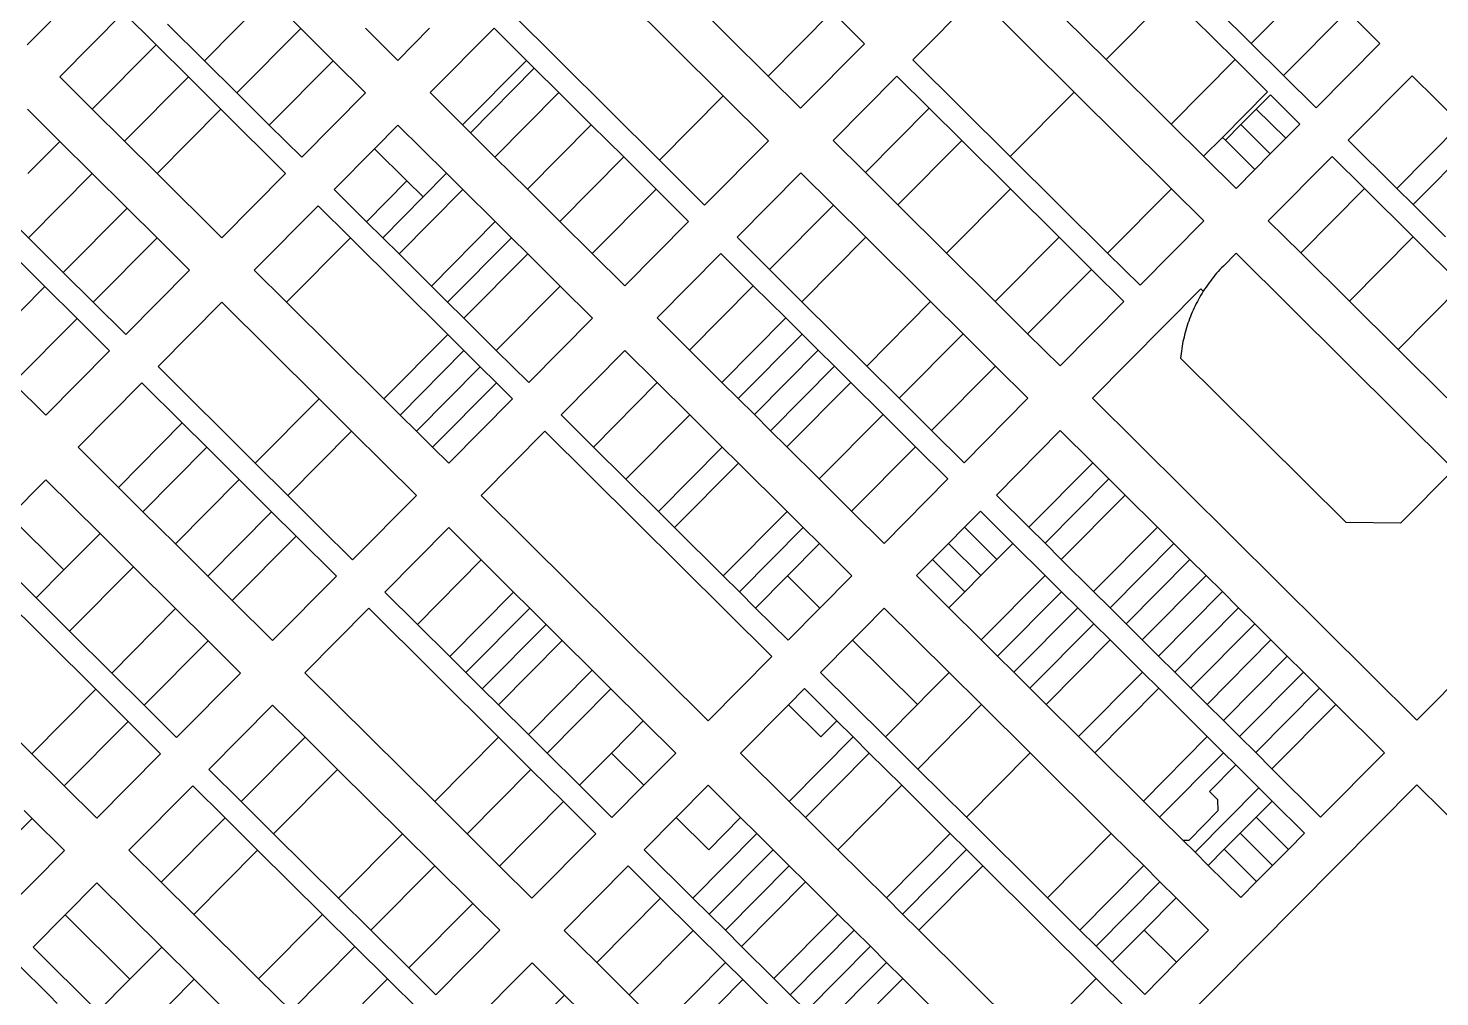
# Model space of a CAD drawing. Header units: inches. Extents: x 486468 to 494399, y 5455955 to 5460553.
# Drawn here: x 490002 to 490623, y 5458682 to 5459109 of the extents above; entities that cross this region are included whole.
import ezdxf

# ---------------------------------------------------------------- set-up
doc = ezdxf.new("R2010")
doc.units = ezdxf.units.IN
doc.header["$MEASUREMENT"] = 0
doc.layers.add('ParcelLines', color=10, linetype='Continuous')

msp = doc.modelspace()

# ---------------------------------------------------------------- linework, layer by layer
at = {"layer": 'ParcelLines', "color": 1}
for p, q in [((490327.385, 5459087.498), (490256.035, 5459158.348)), ((490307.595, 5459078.808), (490241.885, 5459144.047)), ((490029.4, 5459129.651), (490001.302, 5459101.302)), ((490568.032, 5459130.202), (490539.953, 5459101.873)), ((490079.277, 5459094.27), (490107.393, 5459122.599)), ((490121.642, 5459108.449), (490107.393, 5459122.599)), ((490419.183, 5459123), (490391.084, 5459094.649)), ((490462.033, 5459080.451), (490419.183, 5459123)), ((490447.633, 5459123.1), (490476.183, 5459094.752)), ((490476.183, 5459094.752), (490504.283, 5459123.101)), ((490532.833, 5459094.753), (490504.283, 5459123.101)), ((490043.699, 5459115.501), (490015.602, 5459087.151)), ((490057.958, 5459101.31), (490043.699, 5459115.501)), ((490213.786, 5459115.697), (490279.496, 5459050.457)), ((490327.385, 5459087.498), (490355.485, 5459115.849)), ((490355.485, 5459115.849), (490369.735, 5459101.699)), ((490525.643, 5459116.062), (490539.953, 5459101.873)), ((490554.203, 5459087.723), (490582.282, 5459116.053)), ((490596.582, 5459101.854), (490582.282, 5459116.053)), ((490063.068, 5459110.37), (490079.277, 5459094.27)), ((490121.642, 5459108.449), (490093.546, 5459080.099)), ((490135.921, 5459094.268), (490121.642, 5459108.449)), ((490164.339, 5459094.397), (490150.09, 5459108.548)), ((490178.378, 5459108.557), (490164.339, 5459094.397)), ((490178.588, 5459080.197), (490206.736, 5459108.546)), ((490206.736, 5459108.546), (490220.986, 5459094.397)), ((490057.958, 5459101.31), (490029.871, 5459072.971)), ((490072.197, 5459087.15), (490057.958, 5459101.31)), ((490369.735, 5459101.699), (490341.635, 5459073.348)), ((490539.953, 5459101.873), (490554.203, 5459087.723)), ((490568.483, 5459073.553), (490596.582, 5459101.854)), ((490079.277, 5459094.27), (490093.546, 5459080.099)), ((490107.825, 5459065.919), (490135.921, 5459094.268)), ((490150.19, 5459080.098), (490135.921, 5459094.268)), ((490192.867, 5459066.027), (490220.986, 5459094.397)), ((490224.446, 5459090.957), (490196.327, 5459062.587)), ((490220.986, 5459094.397), (490224.446, 5459090.957)), ((490224.446, 5459090.957), (490235.236, 5459080.247)), ((490391.084, 5459094.649), (490433.944, 5459052.111)), ((490476.183, 5459094.752), (490504.733, 5459066.402)), ((490504.733, 5459066.402), (490532.833, 5459094.753)), ((490547.133, 5459080.553), (490532.833, 5459094.753)), ((490015.602, 5459087.151), (490029.871, 5459072.971)), ((490044.11, 5459058.82), (490072.197, 5459087.15)), ((490086.496, 5459072.949), (490072.197, 5459087.15)), ((490341.635, 5459073.348), (490327.385, 5459087.498)), ((490355.935, 5459059.149), (490384.034, 5459087.499)), ((490384.034, 5459087.499), (490398.284, 5459073.349)), ((490554.203, 5459087.723), (490568.483, 5459073.553)), ((490610.782, 5459087.654), (490582.683, 5459059.303)), ((490632.192, 5459066.424), (490610.782, 5459087.654)), ((490093.546, 5459080.099), (490107.825, 5459065.919)), ((490122.094, 5459051.748), (490150.19, 5459080.098)), ((490192.867, 5459066.027), (490178.588, 5459080.197)), ((490207.116, 5459051.876), (490235.236, 5459080.247)), ((490235.236, 5459080.247), (490249.536, 5459066.047)), ((490307.595, 5459078.808), (490279.496, 5459050.457)), ((490327.485, 5459059.048), (490307.595, 5459078.808)), ((490462.033, 5459080.451), (490433.944, 5459052.111)), ((490504.863, 5459037.922), (490462.033, 5459080.451)), ((490527.291, 5459060.534), (490547.133, 5459080.553)), ((490542.203, 5459072.982), (490548.433, 5459079.253)), ((490548.433, 5459079.253), (490561.383, 5459066.403)), ((490001.403, 5459072.902), (490015.652, 5459058.751)), ((490029.871, 5459072.971), (490044.11, 5459058.82)), ((490086.496, 5459072.949), (490058.409, 5459044.61)), ((490086.496, 5459072.949), (490114.994, 5459044.599)), ((490370.185, 5459045), (490398.284, 5459073.349)), ((490398.284, 5459073.349), (490412.584, 5459059.15)), ((490535.403, 5459066.132), (490542.203, 5459072.982)), ((490542.203, 5459072.982), (490555.163, 5459060.123)), ((490107.825, 5459065.919), (490122.094, 5459051.748)), ((490164.439, 5459065.947), (490154.14, 5459055.548)), ((490185.848, 5459044.707), (490164.439, 5459065.947)), ((490196.327, 5459062.587), (490192.867, 5459066.027)), ((490249.536, 5459066.047), (490221.426, 5459037.686)), ((490249.536, 5459066.047), (490263.786, 5459051.897)), ((490504.733, 5459066.402), (490519.033, 5459052.202)), ((490528.583, 5459059.252), (490535.403, 5459066.132)), ((490548.363, 5459053.272), (490535.403, 5459066.132)), ((490561.383, 5459066.403), (490555.163, 5459060.123)), ((490604.093, 5459038.063), (490632.192, 5459066.424)), ((490207.116, 5459051.876), (490196.327, 5459062.587)), ((490370.185, 5459045), (490355.935, 5459059.149)), ((490412.584, 5459059.15), (490384.484, 5459030.8)), ((490412.584, 5459059.15), (490433.984, 5459037.901)), ((490527.291, 5459060.534), (490519.033, 5459052.202)), ((490527.291, 5459060.534), (490528.583, 5459059.252)), ((490528.583, 5459059.252), (490541.543, 5459046.392)), ((490555.163, 5459060.123), (490548.363, 5459053.272)), ((490582.683, 5459059.303), (490604.093, 5459038.063)), ((490639.352, 5459059.324), (490611.243, 5459030.973)), ((490015.652, 5459058.751), (490001.613, 5459044.592)), ((490015.652, 5459058.751), (490029.911, 5459044.611)), ((490044.11, 5459058.82), (490058.409, 5459044.61)), ((490154.14, 5459055.548), (490136.343, 5459037.598)), ((490154.14, 5459055.548), (490168.419, 5459041.367)), ((490299.385, 5459030.697), (490327.485, 5459059.048)), ((490548.363, 5459053.272), (490541.543, 5459046.392)), ((490221.426, 5459037.686), (490207.116, 5459051.876)), ((490235.686, 5459023.546), (490263.786, 5459051.897)), ((490263.786, 5459051.897), (490278.036, 5459037.747)), ((490279.496, 5459050.457), (490299.385, 5459030.697)), ((490433.944, 5459052.111), (490476.753, 5459009.621)), ((490533.283, 5459038.052), (490519.033, 5459052.202)), ((490547.483, 5459023.852), (490575.583, 5459052.153)), ((490575.583, 5459052.153), (490589.863, 5459037.983)), ((490029.911, 5459044.611), (490001.824, 5459016.281)), ((490029.911, 5459044.611), (490045.24, 5459029.39)), ((490058.409, 5459044.61), (490086.897, 5459016.299)), ((490086.897, 5459016.299), (490114.994, 5459044.599)), ((490168.419, 5459041.367), (490150.622, 5459023.428)), ((490168.419, 5459041.367), (490175.539, 5459034.297)), ((490175.539, 5459034.297), (490185.848, 5459044.707)), ((490192.997, 5459037.606), (490185.848, 5459044.707)), ((490341.785, 5459044.898), (490313.685, 5459016.549)), ((490356.055, 5459030.729), (490341.785, 5459044.898)), ((490384.484, 5459030.8), (490370.185, 5459045)), ((490541.543, 5459046.392), (490533.283, 5459038.052)), ((490136.343, 5459037.598), (490150.622, 5459023.428)), ((490157.751, 5459016.357), (490175.539, 5459034.297)), ((490192.997, 5459037.606), (490164.901, 5459009.257)), ((490207.246, 5459023.456), (490192.997, 5459037.606)), ((490235.686, 5459023.546), (490221.426, 5459037.686)), ((490278.036, 5459037.747), (490249.936, 5459009.397)), ((490278.036, 5459037.747), (490292.336, 5459023.547)), ((490433.984, 5459037.901), (490405.884, 5459009.55)), ((490433.984, 5459037.901), (490455.384, 5459016.651)), ((490476.753, 5459009.621), (490504.863, 5459037.922)), ((490519.133, 5459023.752), (490504.863, 5459037.922)), ((490589.863, 5459037.983), (490561.793, 5459009.662)), ((490589.863, 5459037.983), (490611.273, 5459016.743)), ((490604.093, 5459038.063), (490611.243, 5459030.973)), ((490001.824, 5459016.281), (489987.575, 5459030.432)), ((490017.153, 5459001.051), (490045.24, 5459029.39)), ((490045.24, 5459029.39), (490058.449, 5459016.29)), ((490101.196, 5459002.099), (490129.293, 5459030.448)), ((490129.293, 5459030.448), (490143.542, 5459016.298)), ((490356.055, 5459030.729), (490327.955, 5459002.379)), ((490370.335, 5459016.549), (490356.055, 5459030.729)), ((490405.884, 5459009.55), (490384.484, 5459030.8)), ((490611.243, 5459030.973), (490625.532, 5459016.803)), ((490150.622, 5459023.428), (490157.751, 5459016.357)), ((490179.149, 5458995.107), (490207.246, 5459023.456)), ((490214.396, 5459016.356), (490207.246, 5459023.456)), ((490249.936, 5459009.397), (490235.686, 5459023.546)), ((490292.336, 5459023.547), (490264.236, 5458995.198)), ((490491.033, 5458995.451), (490519.133, 5459023.752)), ((490561.793, 5459009.662), (490547.483, 5459023.852)), ((490017.153, 5459001.051), (490001.824, 5459016.281)), ((490058.449, 5459016.29), (490030.353, 5458987.951)), ((490058.449, 5459016.29), (490072.698, 5459002.149)), ((490115.445, 5458987.948), (490143.542, 5459016.298)), ((490143.542, 5459016.298), (490186.339, 5458973.796)), ((490157.751, 5459016.357), (490164.901, 5459009.257)), ((490214.396, 5459016.356), (490186.299, 5458988.006)), ((490221.546, 5459009.256), (490214.396, 5459016.356)), ((490313.685, 5459016.549), (490327.955, 5459002.379)), ((490342.235, 5458988.199), (490370.335, 5459016.549)), ((490370.335, 5459016.549), (490398.864, 5458988.23)), ((490427.284, 5458988.3), (490455.384, 5459016.651)), ((490455.384, 5459016.651), (490469.684, 5459002.451)), ((490583.193, 5458988.412), (490611.273, 5459016.743)), ((490611.273, 5459016.743), (490632.711, 5458995.483)), ((490264.236, 5458995.198), (490249.936, 5459009.397)), ((490278.486, 5458981.048), (490306.585, 5459009.398)), ((490306.585, 5459009.398), (490320.835, 5458995.249)), ((490427.284, 5458988.3), (490405.884, 5459009.55)), ((490476.753, 5459009.621), (490491.033, 5458995.451)), ((490527.733, 5459003.902), (490533.333, 5459009.552)), ((490533.333, 5459009.552), (490629.173, 5458914.443)), ((490583.193, 5458988.412), (490561.793, 5459009.662)), ((489994.735, 5459009.122), (490009.004, 5458994.951)), ((490164.901, 5459009.257), (490179.149, 5458995.107)), ((490193.428, 5458980.936), (490221.546, 5459009.256)), ((490235.806, 5458995.116), (490221.546, 5459009.256)), ((490030.353, 5458987.951), (490017.153, 5459001.051)), ((490072.698, 5459002.149), (490044.602, 5458973.8)), ((490115.445, 5458987.948), (490101.196, 5459002.099)), ((490327.955, 5459002.379), (490342.235, 5458988.199)), ((490469.684, 5459002.451), (490441.564, 5458974.12)), ((490469.684, 5459002.451), (490483.933, 5458988.301)), ((489980.887, 5458966.622), (490009.004, 5458994.951)), ((490009.004, 5458994.951), (490023.253, 5458980.801)), ((490179.149, 5458995.107), (490186.299, 5458988.006)), ((490235.806, 5458995.116), (490207.707, 5458966.766)), ((490250.086, 5458980.947), (490235.806, 5458995.116)), ((490292.766, 5458966.868), (490320.835, 5458995.249)), ((490320.835, 5458995.249), (490335.135, 5458981.049)), ((490470.084, 5458945.8), (490517.783, 5458993.851)), ((490517.783, 5458993.851), (490518.883, 5458992.801)), ((490632.711, 5458995.483), (490604.602, 5458967.172)), ((490044.602, 5458973.8), (490030.353, 5458987.951)), ((490086.947, 5458987.949), (490058.851, 5458959.65)), ((490129.744, 5458945.448), (490086.947, 5458987.949)), ((490158.242, 5458945.447), (490115.445, 5458987.948)), ((490186.299, 5458988.006), (490193.428, 5458980.936)), ((490342.235, 5458988.199), (490370.755, 5458959.879)), ((490370.755, 5458959.879), (490398.864, 5458988.23)), ((490413.164, 5458974.03), (490398.864, 5458988.23)), ((490441.564, 5458974.12), (490427.284, 5458988.3)), ((490483.933, 5458988.301), (490455.834, 5458959.95)), ((490604.602, 5458967.172), (490583.193, 5458988.412)), ((490023.253, 5458980.801), (489995.156, 5458952.451)), ((490023.253, 5458980.801), (490037.502, 5458966.65)), ((490193.428, 5458980.936), (490207.707, 5458966.766)), ((490221.986, 5458952.597), (490250.086, 5458980.947)), ((490292.766, 5458966.868), (490278.486, 5458981.048)), ((490335.135, 5458981.049), (490307.036, 5458952.698)), ((490335.135, 5458981.049), (490342.285, 5458973.949)), ((490158.242, 5458945.447), (490186.339, 5458973.796)), ((490186.339, 5458973.796), (490193.488, 5458966.696)), ((490314.166, 5458945.618), (490342.285, 5458973.949)), ((490342.285, 5458973.949), (490349.385, 5458966.899)), ((490413.164, 5458974.03), (490385.034, 5458945.699)), ((490427.414, 5458959.88), (490413.164, 5458974.03)), ((490455.834, 5458959.95), (490441.564, 5458974.12)), ((490037.502, 5458966.65), (490009.405, 5458938.301)), ((490193.488, 5458966.696), (490165.391, 5458938.347)), ((490193.488, 5458966.696), (490200.638, 5458959.596)), ((490207.707, 5458966.766), (490221.986, 5458952.597)), ((490264.336, 5458966.748), (490236.236, 5458938.397)), ((490278.586, 5458952.598), (490264.336, 5458966.748)), ((490307.036, 5458952.698), (490292.766, 5458966.868)), ((490349.385, 5458966.899), (490321.286, 5458938.548)), ((490349.385, 5458966.899), (490356.535, 5458959.799)), ((490626.032, 5458945.902), (490604.602, 5458967.172)), ((490328.436, 5458931.449), (490356.535, 5458959.799)), ((490356.535, 5458959.799), (490363.685, 5458952.699)), ((490370.755, 5458959.879), (490385.034, 5458945.699)), ((490399.305, 5458931.53), (490427.414, 5458959.88)), ((490441.684, 5458945.7), (490427.414, 5458959.88)), ((490581.784, 5458891.053), (490508.883, 5458963.401)), ((490058.851, 5458959.65), (490101.657, 5458917.109)), ((490172.541, 5458931.248), (490200.638, 5458959.596)), ((490200.638, 5458959.596), (490207.737, 5458952.547)), ((490009.405, 5458938.301), (489995.156, 5458952.451)), ((490051.751, 5458952.5), (490023.654, 5458924.151)), ((490069.48, 5458934.88), (490051.751, 5458952.5)), ((490207.737, 5458952.547), (490179.641, 5458924.198)), ((490207.737, 5458952.547), (490214.886, 5458945.447)), ((490250.487, 5458924.248), (490278.586, 5458952.598)), ((490292.866, 5458938.428), (490278.586, 5458952.598)), ((490314.166, 5458945.618), (490307.036, 5458952.698)), ((490363.685, 5458952.699), (490335.586, 5458924.349)), ((490363.685, 5458952.699), (490377.935, 5458938.549)), ((490129.744, 5458945.448), (490101.657, 5458917.109)), ((490143.993, 5458931.298), (490129.744, 5458945.448)), ((490165.391, 5458938.347), (490158.242, 5458945.447)), ((490214.886, 5458945.447), (490186.79, 5458917.098)), ((490321.286, 5458938.548), (490314.166, 5458945.618)), ((490385.034, 5458945.699), (490399.305, 5458931.53)), ((490413.585, 5458917.35), (490441.684, 5458945.7)), ((490612.786, 5458804.056), (490470.084, 5458945.8)), ((490069.48, 5458934.88), (490041.413, 5458906.511)), ((490080.29, 5458924.14), (490069.48, 5458934.88)), ((490172.541, 5458931.248), (490165.391, 5458938.347)), ((490236.236, 5458938.397), (490250.487, 5458924.248)), ((490292.866, 5458938.428), (490264.768, 5458910.079)), ((490307.147, 5458924.259), (490292.866, 5458938.428)), ((490328.436, 5458931.449), (490321.286, 5458938.548)), ((490349.836, 5458910.2), (490377.935, 5458938.549)), ((490377.935, 5458938.549), (490392.235, 5458924.35)), ((490115.907, 5458902.959), (490143.993, 5458931.298)), ((490179.641, 5458924.198), (490172.541, 5458931.248)), ((490201.09, 5458902.949), (490229.137, 5458931.297)), ((490229.137, 5458931.297), (490329.04, 5458832.102)), ((490335.586, 5458924.349), (490328.436, 5458931.449)), ((490399.305, 5458931.53), (490413.585, 5458917.35)), ((490455.934, 5458931.5), (490427.836, 5458903.151)), ((490470.205, 5458917.321), (490455.934, 5458931.5)), ((490023.654, 5458924.151), (490041.413, 5458906.511)), ((490052.193, 5458895.791), (490080.29, 5458924.14)), ((490094.558, 5458909.96), (490080.29, 5458924.14)), ((490186.79, 5458917.098), (490179.641, 5458924.198)), ((490250.487, 5458924.248), (490264.768, 5458910.079)), ((490279.048, 5458895.909), (490307.147, 5458924.259)), ((490314.277, 5458917.189), (490307.147, 5458924.259)), ((490349.836, 5458910.2), (490335.586, 5458924.349)), ((490392.235, 5458924.35), (490364.116, 5458896.02)), ((490392.235, 5458924.35), (490406.486, 5458910.2)), ((490101.657, 5458917.109), (490115.907, 5458902.959)), ((490314.277, 5458917.189), (490286.178, 5458888.84)), ((490335.698, 5458895.92), (490314.277, 5458917.189)), ((490470.205, 5458917.321), (490442.086, 5458889.001)), ((490477.325, 5458910.241), (490470.205, 5458917.321)), ((490264.768, 5458910.079), (490279.048, 5458895.909)), ((490364.116, 5458896.02), (490349.836, 5458910.2)), ((490406.486, 5458910.2), (490378.387, 5458881.851)), ((490449.236, 5458881.902), (490477.325, 5458910.241)), ((490484.475, 5458903.141), (490477.325, 5458910.241)), ((490629.173, 5458914.443), (490605.634, 5458890.703)), ((490009.506, 5458909.852), (489993.658, 5458893.852)), ((490033.305, 5458886.202), (490009.506, 5458909.852)), ((490041.413, 5458906.511), (490052.193, 5458895.791)), ((490094.558, 5458909.96), (490066.462, 5458881.611)), ((490108.827, 5458895.78), (490094.558, 5458909.96)), ((490144.445, 5458874.601), (490172.542, 5458902.949)), ((490300.942, 5458803.753), (490201.09, 5458902.949)), ((490427.836, 5458903.151), (490442.086, 5458889.001)), ((490484.475, 5458903.141), (490456.356, 5458874.822)), ((490498.726, 5458888.982), (490484.475, 5458903.141)), ((489993.658, 5458893.852), (490017.456, 5458870.203)), ((490052.193, 5458895.791), (490066.462, 5458881.611)), ((490080.712, 5458867.462), (490108.827, 5458895.78)), ((490119.637, 5458885.041), (490108.827, 5458895.78)), ((490279.048, 5458895.909), (490286.178, 5458888.84)), ((490307.579, 5458867.591), (490335.698, 5458895.92)), ((490342.827, 5458888.84), (490335.698, 5458895.92)), ((490378.387, 5458881.851), (490364.116, 5458896.02)), ((490413.736, 5458888.951), (490420.786, 5458896.051)), ((490420.786, 5458896.051), (490435.056, 5458881.871)), ((490017.456, 5458870.203), (490033.305, 5458886.202)), ((490048.004, 5458871.602), (490033.305, 5458886.202)), ((490158.695, 5458860.401), (490186.792, 5458888.799)), ((490186.792, 5458888.799), (490201.091, 5458874.6)), ((490286.178, 5458888.84), (490307.579, 5458867.591)), ((490342.827, 5458888.84), (490314.729, 5458860.491)), ((490349.957, 5458881.771), (490342.827, 5458888.84)), ((490406.707, 5458881.871), (490413.736, 5458888.951)), ((490427.997, 5458874.742), (490413.736, 5458888.951)), ((490442.086, 5458889.001), (490449.236, 5458881.902)), ((490498.726, 5458888.982), (490470.627, 5458860.642)), ((490505.966, 5458881.782), (490498.726, 5458888.982)), ((490605.634, 5458890.703), (490581.784, 5458891.053)), ((489981.409, 5458881.503), (490005.208, 5458857.853)), ((490066.462, 5458881.611), (490080.712, 5458867.462)), ((490119.637, 5458885.041), (490091.54, 5458856.693)), ((490137.346, 5458867.451), (490119.637, 5458885.041)), ((490335.899, 5458867.591), (490349.957, 5458881.771)), ((490364.237, 5458867.601), (490349.957, 5458881.771)), ((490399.687, 5458874.801), (490406.707, 5458881.871)), ((490406.707, 5458881.871), (490420.997, 5458867.692)), ((490427.997, 5458874.742), (490435.056, 5458881.871)), ((490435.056, 5458881.871), (490449.297, 5458867.712)), ((490449.236, 5458881.902), (490456.356, 5458874.822)), ((490477.877, 5458853.443), (490505.966, 5458881.782)), ((490512.986, 5458874.802), (490505.966, 5458881.782)), ((490201.091, 5458874.6), (490172.974, 5458846.231)), ((490201.091, 5458874.6), (490215.33, 5458860.44)), ((490392.637, 5458867.702), (490399.687, 5458874.801)), ((490413.957, 5458860.582), (490399.687, 5458874.801)), ((490420.997, 5458867.692), (490427.997, 5458874.742)), ((490456.356, 5458874.822), (490470.627, 5458860.642)), ((490512.986, 5458874.802), (490484.877, 5458846.493)), ((490520.115, 5458867.733), (490512.986, 5458874.802)), ((490005.208, 5458857.853), (490017.456, 5458870.203)), ((490048.004, 5458871.602), (490019.907, 5458843.254)), ((490066.563, 5458853.163), (490048.004, 5458871.602)), ((490080.712, 5458867.462), (490091.54, 5458856.693)), ((490109.249, 5458839.103), (490137.346, 5458867.451)), ((490307.579, 5458867.591), (490314.729, 5458860.491)), ((490321.859, 5458853.421), (490335.899, 5458867.591)), ((490350.178, 5458853.412), (490335.899, 5458867.591)), ((490350.178, 5458853.412), (490364.237, 5458867.601)), ((490406.938, 5458853.502), (490392.637, 5458867.702)), ((490413.957, 5458860.582), (490420.997, 5458867.692)), ((490421.188, 5458839.353), (490449.297, 5458867.712)), ((490449.297, 5458867.712), (490456.447, 5458860.612)), ((490492.027, 5458839.393), (490520.115, 5458867.733)), ((490527.265, 5458860.623), (490520.115, 5458867.733)), ((490676.083, 5458867.904), (490612.786, 5458804.056)), ((490172.974, 5458846.231), (490158.695, 5458860.401)), ((490187.224, 5458832.082), (490215.33, 5458860.44)), ((490215.33, 5458860.44), (490222.48, 5458853.341)), ((490314.729, 5458860.491), (490321.859, 5458853.421)), ((490406.938, 5458853.502), (490413.957, 5458860.582)), ((490456.447, 5458860.612), (490428.338, 5458832.253)), ((490456.447, 5458860.612), (490463.597, 5458853.513)), ((490470.627, 5458860.642), (490477.877, 5458853.443)), ((490527.265, 5458860.623), (490499.177, 5458832.293)), ((490534.385, 5458853.553), (490527.265, 5458860.623)), ((490031.407, 5458817.655), (489988.589, 5458860.173)), ((490005.208, 5458857.853), (490019.907, 5458843.254)), ((490091.54, 5458856.693), (490109.249, 5458839.103)), ((490038.466, 5458824.814), (490066.563, 5458853.163)), ((490080.852, 5458838.953), (490066.563, 5458853.163)), ((490123.499, 5458824.903), (490151.646, 5458853.302)), ((490151.646, 5458853.302), (490208.703, 5458796.613)), ((490222.48, 5458853.341), (490194.374, 5458824.982)), ((490222.48, 5458853.341), (490229.631, 5458846.241)), ((490321.859, 5458853.421), (490336.14, 5458839.252)), ((490336.14, 5458839.252), (490350.178, 5458853.412)), ((490407.039, 5458825.053), (490378.488, 5458853.402)), ((490421.188, 5458839.353), (490406.938, 5458853.502)), ((490435.438, 5458825.203), (490463.597, 5458853.513)), ((490463.597, 5458853.513), (490470.697, 5458846.463)), ((490477.877, 5458853.443), (490484.877, 5458846.493)), ((490506.298, 5458825.214), (490534.385, 5458853.553)), ((490541.535, 5458846.443), (490534.385, 5458853.553)), ((490019.907, 5458843.254), (490038.466, 5458824.814)), ((490187.224, 5458832.082), (490172.974, 5458846.231)), ((490201.504, 5458817.912), (490229.631, 5458846.241)), ((490229.631, 5458846.241), (490236.731, 5458839.191)), ((490470.697, 5458846.463), (490442.589, 5458818.103)), ((490470.697, 5458846.463), (490477.847, 5458839.363)), ((490484.877, 5458846.493), (490492.027, 5458839.393)), ((490541.535, 5458846.443), (490513.428, 5458818.135)), ((490548.656, 5458839.373), (490541.535, 5458846.443)), ((490080.852, 5458838.953), (490052.735, 5458810.635)), ((490095.101, 5458824.803), (490080.852, 5458838.953)), ((490236.731, 5458839.191), (490208.653, 5458810.812)), ((490236.731, 5458839.191), (490249.921, 5458826.082)), ((490364.489, 5458839.302), (490350.39, 5458825.103)), ((490364.489, 5458839.302), (490393.039, 5458810.953)), ((490428.338, 5458832.253), (490421.188, 5458839.353)), ((490449.739, 5458811.004), (490477.847, 5458839.363)), ((490477.847, 5458839.363), (490492.118, 5458825.183)), ((490492.027, 5458839.393), (490499.177, 5458832.293)), ((490520.578, 5458811.035), (490548.656, 5458839.373)), ((490555.776, 5458832.294), (490548.656, 5458839.373)), ((489960.512, 5458831.804), (490003.309, 5458789.306)), ((490194.374, 5458824.982), (490187.224, 5458832.082)), ((490329.04, 5458832.102), (490300.942, 5458803.753)), ((490435.438, 5458825.203), (490428.338, 5458832.253)), ((490499.177, 5458832.293), (490506.298, 5458825.214)), ((490555.776, 5458832.294), (490527.698, 5458803.965)), ((490562.926, 5458825.194), (490555.776, 5458832.294)), ((490038.466, 5458824.814), (490052.735, 5458810.635)), ((490067.005, 5458796.455), (490095.101, 5458824.803)), ((490180.597, 5458768.254), (490123.499, 5458824.903)), ((490201.504, 5458817.912), (490194.374, 5458824.982)), ((490221.833, 5458797.743), (490249.921, 5458826.082)), ((490249.921, 5458826.082), (490258.152, 5458817.912)), ((490350.39, 5458825.103), (490378.94, 5458796.754)), ((490421.289, 5458810.903), (490407.039, 5458825.053)), ((490442.589, 5458818.103), (490435.438, 5458825.203)), ((490463.989, 5458796.855), (490492.118, 5458825.183)), ((490492.118, 5458825.183), (490499.238, 5458818.105)), ((490506.298, 5458825.214), (490513.428, 5458818.135)), ((490534.817, 5458796.885), (490562.926, 5458825.194)), ((490570.076, 5458818.085), (490562.926, 5458825.194)), ((490003.309, 5458789.306), (490031.407, 5458817.655)), ((490045.656, 5458803.505), (490031.407, 5458817.655)), ((490208.653, 5458810.812), (490201.504, 5458817.912)), ((490258.152, 5458817.912), (490230.063, 5458789.573)), ((490258.152, 5458817.912), (490272.422, 5458803.733)), ((490336.291, 5458810.853), (490343.341, 5458817.953)), ((490343.341, 5458817.953), (490357.61, 5458803.783)), ((490449.739, 5458811.004), (490442.589, 5458818.103)), ((490499.238, 5458818.105), (490471.139, 5458789.755)), ((490499.238, 5458818.105), (490520.628, 5458796.845)), ((490513.428, 5458818.135), (490520.578, 5458811.035)), ((490570.076, 5458818.085), (490541.967, 5458789.785)), ((490577.166, 5458811.035), (490570.076, 5458818.085)), ((490052.735, 5458810.635), (490067.005, 5458796.455)), ((490081.173, 5458782.386), (490109.276, 5458810.726)), ((490109.276, 5458810.726), (490123.557, 5458796.567)), ((490221.833, 5458797.743), (490208.653, 5458810.812)), ((490315.192, 5458789.604), (490336.291, 5458810.853)), ((490336.291, 5458810.853), (490350.541, 5458796.704)), ((490378.94, 5458796.754), (490393.039, 5458810.953)), ((490421.289, 5458810.903), (490393.21, 5458782.585)), ((490421.289, 5458810.903), (490442.69, 5458789.655)), ((490463.989, 5458796.855), (490449.739, 5458811.004)), ((490520.578, 5458811.035), (490527.698, 5458803.965)), ((490549.087, 5458782.706), (490577.166, 5458811.035)), ((490577.166, 5458811.035), (490598.586, 5458789.756)), ((490045.656, 5458803.505), (490017.559, 5458775.156)), ((490059.956, 5458789.305), (490045.656, 5458803.505)), ((490258.383, 5458789.563), (490272.422, 5458803.733)), ((490272.422, 5458803.733), (490286.693, 5458789.554)), ((490350.541, 5458796.704), (490357.61, 5458803.783)), ((490357.61, 5458803.783), (490364.74, 5458796.704)), ((490527.698, 5458803.965), (490534.817, 5458796.885)), ((490123.557, 5458796.567), (490095.452, 5458768.228)), ((490123.557, 5458796.567), (490137.839, 5458782.408)), ((490208.703, 5458796.613), (490180.597, 5458768.254)), ((490208.703, 5458796.613), (490222.974, 5458782.434)), ((490230.063, 5458789.573), (490221.833, 5458797.743)), ((490364.74, 5458796.704), (490336.623, 5458768.325)), ((490364.74, 5458796.704), (490371.86, 5458789.625)), ((490378.94, 5458796.754), (490393.21, 5458782.585)), ((490471.139, 5458789.755), (490463.989, 5458796.855)), ((490492.54, 5458768.506), (490520.628, 5458796.845)), ((490520.628, 5458796.845), (490527.748, 5458789.765)), ((490534.817, 5458796.885), (490541.967, 5458789.785)), ((490003.309, 5458789.306), (490017.559, 5458775.156)), ((490031.858, 5458760.956), (490059.956, 5458789.305)), ((490244.344, 5458775.404), (490230.063, 5458789.573)), ((490244.344, 5458775.404), (490258.383, 5458789.563)), ((490272.643, 5458775.404), (490258.383, 5458789.563)), ((490286.693, 5458789.554), (490272.643, 5458775.404)), ((490336.623, 5458768.325), (490315.192, 5458789.604)), ((490343.743, 5458761.256), (490371.86, 5458789.625)), ((490371.86, 5458789.625), (490386.131, 5458775.445)), ((490442.69, 5458789.655), (490414.611, 5458761.336)), ((490478.39, 5458754.206), (490442.69, 5458789.655)), ((490471.139, 5458789.755), (490492.54, 5458768.506)), ((490527.748, 5458789.765), (490499.66, 5458761.436)), ((490527.748, 5458789.765), (490533.143, 5458784.409)), ((490541.967, 5458789.785), (490549.087, 5458782.706)), ((490570.488, 5458761.456), (490598.586, 5458789.756)), ((490095.452, 5458768.228), (490081.173, 5458782.386)), ((490109.731, 5458754.071), (490137.839, 5458782.408)), ((490137.839, 5458782.408), (490166.403, 5458754.09)), ((490194.847, 5458754.105), (490222.974, 5458782.434)), ((490222.974, 5458782.434), (490237.244, 5458768.254)), ((490393.21, 5458782.585), (490414.611, 5458761.336)), ((490533.143, 5458784.409), (490521.559, 5458772.725)), ((490533.143, 5458784.409), (490543.328, 5458774.296)), ((490549.087, 5458782.706), (490570.488, 5458761.456)), ((490017.559, 5458775.156), (490031.858, 5458760.956)), ((490045.99, 5458746.906), (490074.093, 5458775.247)), ((490074.093, 5458775.247), (490088.372, 5458761.09)), ((490258.594, 5458761.255), (490244.344, 5458775.404)), ((490272.643, 5458775.404), (490258.594, 5458761.255)), ((490300.993, 5458775.405), (490286.944, 5458761.256)), ((490315.243, 5458761.256), (490300.993, 5458775.405)), ((490386.131, 5458775.445), (490358.023, 5458747.076)), ((490386.131, 5458775.445), (490407.531, 5458754.196)), ((490612.887, 5458775.606), (490507.342, 5458669.208)), ((490543.328, 5458774.296), (490515.24, 5458745.956)), ((490543.328, 5458774.296), (490549.138, 5458768.506)), ((490741.336, 5458648.107), (490612.887, 5458775.606)), ((490109.731, 5458754.071), (490095.452, 5458768.228)), ((490194.847, 5458754.105), (490180.597, 5458768.254)), ((490237.244, 5458768.254), (490209.146, 5458739.905)), ((490237.244, 5458768.254), (490251.495, 5458754.105)), ((490343.743, 5458761.256), (490336.623, 5458768.325)), ((490499.66, 5458761.436), (490492.54, 5458768.506)), ((490521.559, 5458772.725), (490525.191, 5458769.119)), ((490525.191, 5458769.119), (490525.29, 5458764.122)), ((490542.118, 5458761.426), (490549.138, 5458768.506)), ((490549.138, 5458768.506), (490563.438, 5458754.306)), ((490003.43, 5458760.876), (489999.97, 5458764.316)), ((490060.266, 5458732.751), (490088.372, 5458761.09)), ((490088.372, 5458761.09), (490102.651, 5458746.933)), ((490286.944, 5458761.256), (490272.845, 5458747.056)), ((490301.194, 5458747.056), (490286.944, 5458761.256)), ((490315.243, 5458761.256), (490301.194, 5458747.056)), ((490322.394, 5458754.156), (490315.243, 5458761.256)), ((490358.023, 5458747.076), (490343.743, 5458761.256)), ((490414.611, 5458761.336), (490450.292, 5458725.907)), ((490509.831, 5458751.33), (490499.66, 5458761.436)), ((490525.29, 5458764.122), (490512.62, 5458751.339)), ((490535.079, 5458754.316), (490542.118, 5458761.426)), ((490542.118, 5458761.426), (490556.418, 5458747.236)), ((489975.314, 5458732.557), (490003.43, 5458760.876)), ((490017.71, 5458746.707), (490003.43, 5458760.876)), ((490138.289, 5458725.756), (490109.731, 5458754.071)), ((490166.403, 5458754.09), (490138.289, 5458725.756)), ((490166.403, 5458754.09), (490180.685, 5458739.931)), ((490209.146, 5458739.905), (490194.847, 5458754.105)), ((490251.495, 5458754.105), (490223.396, 5458725.757)), ((490294.245, 5458725.807), (490322.394, 5458754.156)), ((490329.514, 5458747.086), (490322.394, 5458754.156)), ((490379.423, 5458725.827), (490407.531, 5458754.196)), ((490407.531, 5458754.196), (490414.651, 5458747.116)), ((490478.39, 5458754.206), (490450.292, 5458725.907)), ((490492.64, 5458740.057), (490478.39, 5458754.206)), ((490509.831, 5458751.33), (490512.62, 5458751.339)), ((490509.831, 5458751.33), (490515.24, 5458745.956)), ((490528.08, 5458747.266), (490535.079, 5458754.316)), ((490549.389, 5458740.157), (490535.079, 5458754.316)), ((490563.438, 5458754.306), (490556.418, 5458747.236)), ((489989.612, 5458718.357), (490017.71, 5458746.707)), ((490060.266, 5458732.751), (490045.99, 5458746.906)), ((490102.651, 5458746.933), (490074.542, 5458718.595)), ((490102.651, 5458746.933), (490131.208, 5458718.619)), ((490272.845, 5458747.056), (490294.245, 5458725.807)), ((490329.514, 5458747.086), (490301.395, 5458718.707)), ((490336.644, 5458740.006), (490329.514, 5458747.086)), ((490379.423, 5458725.827), (490358.023, 5458747.076)), ((490414.651, 5458747.116), (490386.543, 5458718.757)), ((490414.651, 5458747.116), (490421.802, 5458740.017)), ((490521.06, 5458740.187), (490515.24, 5458745.956)), ((490521.06, 5458740.187), (490528.08, 5458747.266)), ((490528.08, 5458747.266), (490542.34, 5458733.057)), ((490556.418, 5458747.236), (490549.389, 5458740.157)), ((490152.568, 5458711.599), (490180.685, 5458739.931)), ((490180.685, 5458739.931), (490197.347, 5458723.412)), ((490223.396, 5458725.757), (490209.146, 5458739.905)), ((490265.795, 5458739.906), (490237.647, 5458711.558)), ((490280.045, 5458725.757), (490265.795, 5458739.906)), ((490308.526, 5458711.628), (490336.644, 5458740.006)), ((490343.794, 5458732.907), (490336.644, 5458740.006)), ((490393.693, 5458711.657), (490421.802, 5458740.017)), ((490421.802, 5458740.017), (490471.742, 5458690.408)), ((490464.562, 5458711.737), (490492.64, 5458740.057)), ((490499.791, 5458732.957), (490492.64, 5458740.057)), ((490535.34, 5458726.007), (490521.06, 5458740.187)), ((490549.389, 5458740.157), (490542.34, 5458733.057)), ((490017.91, 5458718.357), (490031.959, 5458732.507)), ((490031.959, 5458732.507), (490060.488, 5458704.187)), ((490074.542, 5458718.595), (490060.266, 5458732.751)), ((490343.794, 5458732.907), (490315.676, 5458704.528)), ((490358.064, 5458718.737), (490343.794, 5458732.907)), ((490499.791, 5458732.957), (490471.692, 5458704.657)), ((490506.891, 5458725.907), (490499.791, 5458732.957)), ((490542.34, 5458733.057), (490535.34, 5458726.007)), ((490152.568, 5458711.599), (490138.289, 5458725.756)), ((490251.927, 5458697.388), (490280.045, 5458725.757)), ((490294.326, 5458711.588), (490280.045, 5458725.757)), ((490294.245, 5458725.807), (490301.395, 5458718.707)), ((490386.543, 5458718.757), (490379.423, 5458725.827)), ((490450.292, 5458725.907), (490464.562, 5458711.737)), ((490492.831, 5458711.717), (490506.891, 5458725.907)), ((490521.191, 5458711.707), (490506.891, 5458725.907)), ((490003.862, 5458704.208), (490017.91, 5458718.357)), ((490017.91, 5458718.357), (490046.469, 5458690.048)), ((490103.093, 5458690.285), (490074.542, 5458718.595)), ((490131.208, 5458718.619), (490103.093, 5458690.285)), ((490131.208, 5458718.619), (490145.486, 5458704.462)), ((490197.347, 5458723.412), (490169.227, 5458695.082)), ((490197.347, 5458723.412), (490209.249, 5458711.612)), ((490301.395, 5458718.707), (490308.526, 5458711.628)), ((490329.926, 5458690.378), (490358.064, 5458718.737)), ((490365.195, 5458711.657), (490358.064, 5458718.737)), ((490393.693, 5458711.657), (490386.543, 5458718.757)), ((490169.227, 5458695.082), (490152.568, 5458711.599)), ((490209.249, 5458711.612), (490181.126, 5458683.284)), ((490237.647, 5458711.558), (490251.927, 5458697.388)), ((490294.326, 5458711.588), (490266.178, 5458683.239)), ((490308.606, 5458697.418), (490294.326, 5458711.588)), ((490308.526, 5458711.628), (490315.676, 5458704.528)), ((490365.195, 5458711.657), (490337.076, 5458683.278)), ((490372.344, 5458704.558), (490365.195, 5458711.657)), ((490443.624, 5458662.079), (490393.693, 5458711.657)), ((490464.562, 5458711.737), (490471.692, 5458704.657)), ((490478.812, 5458697.588), (490492.831, 5458711.717)), ((490507.142, 5458697.558), (490492.831, 5458711.717)), ((490507.142, 5458697.558), (490521.191, 5458711.707)), ((490032.411, 5458675.858), (490003.862, 5458704.208)), ((490046.469, 5458690.048), (490060.488, 5458704.187)), ((490060.488, 5458704.187), (490074.747, 5458690.048)), ((490117.369, 5458676.13), (490145.486, 5458704.462)), ((490145.486, 5458704.462), (490159.765, 5458690.305)), ((490315.676, 5458704.528), (490329.926, 5458690.378)), ((490344.196, 5458676.209), (490372.344, 5458704.558)), ((490379.464, 5458697.488), (490372.344, 5458704.558)), ((490471.692, 5458704.657), (490478.812, 5458697.588)), ((490181.126, 5458683.284), (490169.227, 5458695.082)), ((490223.498, 5458697.308), (490195.401, 5458668.96)), ((490237.778, 5458683.139), (490223.498, 5458697.308)), ((490251.927, 5458697.388), (490266.178, 5458683.239)), ((490280.488, 5458669.049), (490308.606, 5458697.418)), ((490316.156, 5458689.918), (490308.606, 5458697.418)), ((490379.464, 5458697.488), (490351.327, 5458669.139)), ((490386.594, 5458690.408), (490379.464, 5458697.488)), ((490478.812, 5458697.588), (490493.092, 5458683.408)), ((490493.092, 5458683.408), (490507.142, 5458697.558)), ((490032.411, 5458675.858), (490046.469, 5458690.048)), ((490074.747, 5458690.048), (490046.66, 5458661.709)), ((490074.747, 5458690.048), (490089.017, 5458675.879)), ((490117.369, 5458676.13), (490103.093, 5458690.285)), ((490159.765, 5458690.305), (490131.645, 5458661.975)), ((490159.765, 5458690.305), (490174.043, 5458676.149)), ((490316.156, 5458689.918), (490288.038, 5458661.549)), ((490337.137, 5458669.099), (490316.156, 5458689.918)), ((490329.926, 5458690.378), (490337.076, 5458683.278)), ((490358.477, 5458662.039), (490386.594, 5458690.408)), ((490400.864, 5458676.238), (490386.594, 5458690.408)), ((490471.742, 5458690.408), (490443.624, 5458662.079)), ((490471.742, 5458690.408), (490485.993, 5458676.258)), ((490237.778, 5458683.139), (490209.68, 5458654.79)), ((490252.058, 5458668.969), (490237.778, 5458683.139)), ((490266.178, 5458683.239), (490280.488, 5458669.049)), ((490337.076, 5458683.278), (490344.196, 5458676.209))]:
    msp.add_line(p, q, dxfattribs=at)
for points in [[(490527.733, 5459003.902), (490526.963, 5459003.122), (490526.213, 5459002.332), (490525.463, 5459001.522), (490524.743, 5459000.712), (490524.023, 5458999.882), (490523.333, 5458999.031), (490522.653, 5458998.181), (490521.983, 5458997.311), (490521.333, 5458996.431), (490520.693, 5458995.541), (490520.073, 5458994.641), (490519.473, 5458993.721), (490518.883, 5458992.801)], [(490518.883, 5458992.801), (490518.333, 5458991.911), (490517.793, 5458991.021), (490517.263, 5458990.111), (490516.763, 5458989.201), (490516.263, 5458988.281), (490515.783, 5458987.351), (490515.313, 5458986.421), (490514.863, 5458985.481), (490514.433, 5458984.531), (490514.003, 5458983.571), (490513.603, 5458982.611), (490513.213, 5458981.641), (490512.833, 5458980.661), (490512.473, 5458979.681), (490512.133, 5458978.701), (490511.803, 5458977.701), (490511.493, 5458976.711), (490511.193, 5458975.711), (490510.913, 5458974.701), (490510.643, 5458973.691), (490510.393, 5458972.671), (490510.163, 5458971.651), (490509.943, 5458970.631), (490509.743, 5458969.611), (490509.563, 5458968.581), (490509.393, 5458967.551), (490509.243, 5458966.511), (490509.103, 5458965.481), (490508.983, 5458964.441), (490508.883, 5458963.401)], [(490172.542, 5458902.949), (490158.273, 5458917.119), (490143.993, 5458931.298)], [(490115.907, 5458902.959), (490130.176, 5458888.781), (490144.445, 5458874.601)], [(490378.488, 5458853.402), (490369.168, 5458844.022), (490364.489, 5458839.302)], [(490393.039, 5458810.953), (490397.699, 5458815.643), (490407.039, 5458825.053)], [(489996.812, 5458697.058), (490011.062, 5458682.908), (490014.522, 5458679.468)]]:
    msp.add_lwpolyline(points, dxfattribs=at)

doc.saveas('drawing.dxf')
